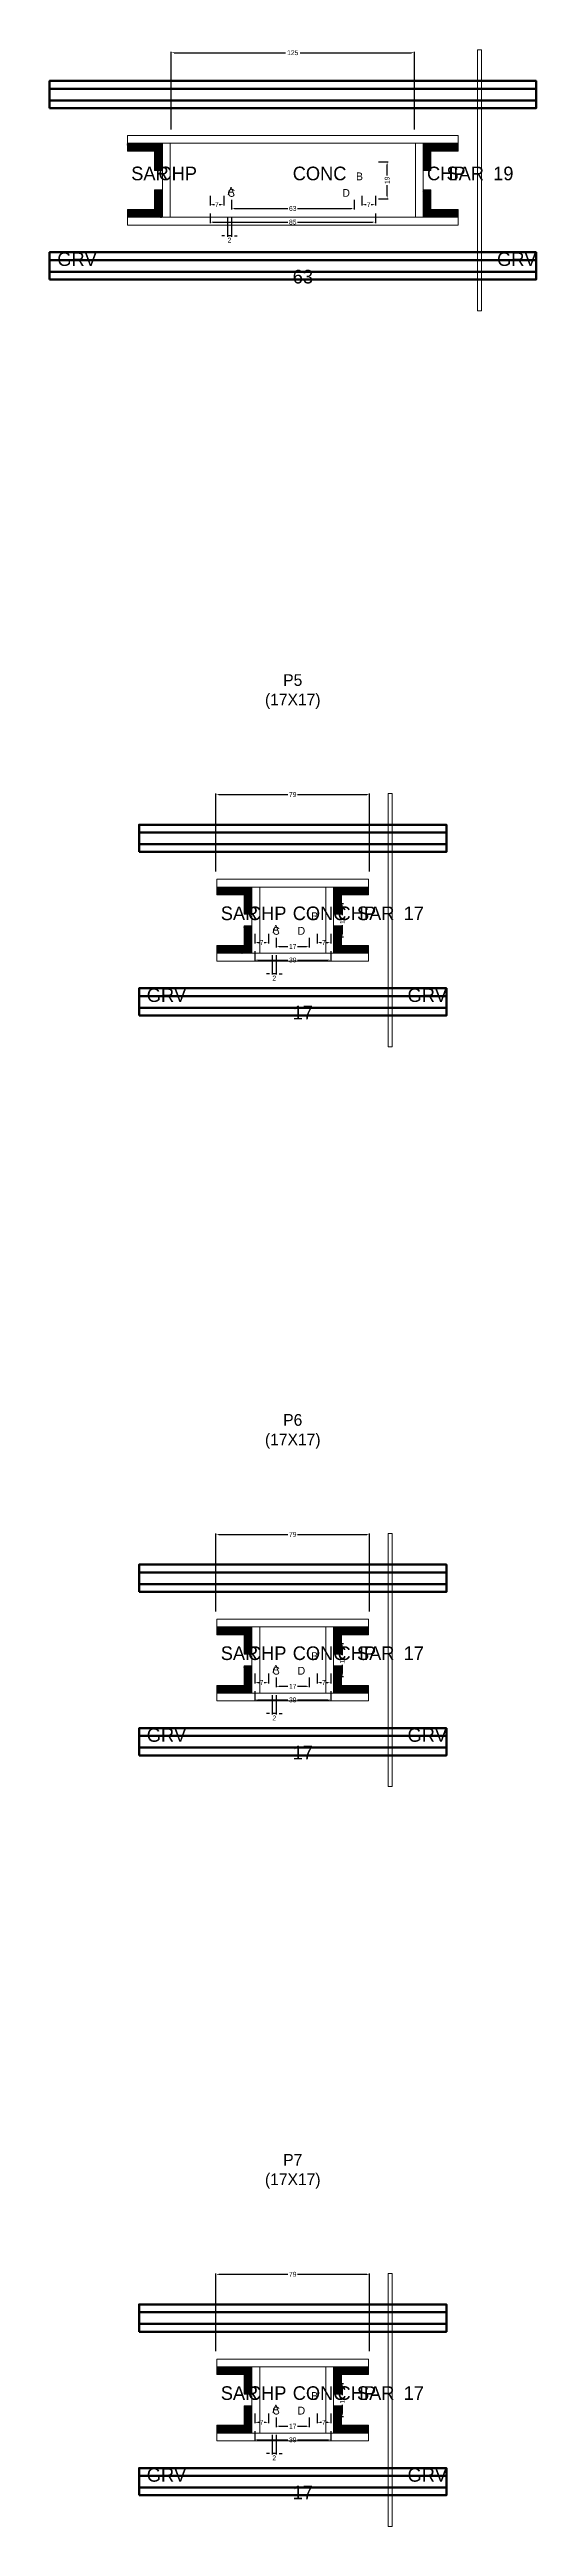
# Model space of a CAD drawing. Header units: centimetres. Extents: x -8500 to 4118, y -39526 to 295.
# Drawn here: x -125 to 125, y -2205 to -933 of the extents above; entities that cross this region are included whole.
import ezdxf

# ---------------------------------------------------------------- set-up
doc = ezdxf.new("R2010")
doc.units = ezdxf.units.CM
for name, color, linetype in [('COTA', 241, 'Continuous'), ('GRAVATA', 224, 'Continuous'), ('Hachura', 251, 'Continuous'), ('NOMENCLATURA', 7, 'Continuous'), ('SARRAFO', 251, 'Continuous'), ('Texto Seção', 7, 'Continuous')]:
    doc.layers.add(name, color=color, linetype=linetype)
doc.dimstyles.new('cotax2', dxfattribs={"dimtxt": 2.5, "dimasz": 1.5, "dimexe": 0.5, "dimexo": 0.5, "dimgap": 0.5, "dimtad": 1, "dimcen": 2.5, "dimazin": 3, "dimtfac": 1, "dimtmove": 0, "dimatfit": 3})

# ---------------------------------------------------------------- blocks, each defined once
blk = doc.blocks.new('_CLOSEDFILLED')
at = {"color": 0, "linetype": 'BYBLOCK'}
blk.add_solid([(-1, 0.16), (0, 0), (-1, -0.16)], dxfattribs=at)
blk = doc.blocks.new('*D92')
for p, q in [((-42.5, -1017), (-42.5, -1022)), ((42.5, -1017), (42.5, -1022)), ((-41, -1021.5), (-2.5, -1021.5)), ((2.5, -1021.5), (41, -1021.5))]:
    blk.add_line(p, q)
at = {"layer": 'Defpoints'}
for p in [(-42.5, -1016.5), (42.5, -1016.5), (-42.5, -1021.5)]:
    blk.add_point(p, dxfattribs=at)
at = {"layer": 'COTA', "xscale": 1.5, "yscale": 1.5, "rotation": 180}
blk.add_blockref('_CLOSEDFILLED', (-42.5, -1021.5), dxfattribs=at)
at = {"layer": 'COTA', "xscale": 1.5, "yscale": 1.5}
blk.add_blockref('_CLOSEDFILLED', (42.5, -1021.5), dxfattribs=at)
at = {"layer": 'COTA', "insert": (0, -1021.5), "char_height": 2.5, "attachment_point": 5}
blk.add_mtext('85', dxfattribs=at)
blk = doc.blocks.new('*D93')
for p, q in [((-31.5, -1010), (-31.5, -1015)), ((-30, -1014.5), (-2.5, -1014.5)), ((2.5, -1014.5), (30, -1014.5)), ((31.5, -1010), (31.5, -1015))]:
    blk.add_line(p, q)
at = {"layer": 'Defpoints'}
for p in [(-31.5, -1009.5), (-31.5, -1014.5), (31.5, -1009.5)]:
    blk.add_point(p, dxfattribs=at)
at = {"layer": 'COTA', "xscale": 1.5, "yscale": 1.5, "rotation": 180}
blk.add_blockref('_CLOSEDFILLED', (-31.5, -1014.5), dxfattribs=at)
at = {"layer": 'COTA', "xscale": 1.5, "yscale": 1.5}
blk.add_blockref('_CLOSEDFILLED', (31.5, -1014.5), dxfattribs=at)
at = {"layer": 'COTA', "insert": (0, -1014.5), "char_height": 2.5, "attachment_point": 5}
blk.add_mtext('63', dxfattribs=at)
blk = doc.blocks.new('*D94')
for p, q in [((44, -990.5), (49, -990.5)), ((48.5, -997.5), (48.5, -992)), ((48.5, -1008), (48.5, -1002.5)), ((44, -1009.5), (49, -1009.5))]:
    blk.add_line(p, q)
at = {"layer": 'Defpoints'}
for p in [(43.5, -990.5), (43.5, -1009.5), (48.5, -1009.5)]:
    blk.add_point(p, dxfattribs=at)
at = {"layer": 'COTA', "xscale": 1.5, "yscale": 1.5}
for p, rotation in [((48.5, -990.5), 90), ((48.5, -1009.5), 270)]:
    blk.add_blockref('_CLOSEDFILLED', p, dxfattribs=dict(at, rotation=rotation))
at = {"layer": 'COTA', "insert": (48.5, -1000), "char_height": 2.5, "attachment_point": 5, "rotation": 90}
blk.add_mtext('19', dxfattribs=at)
blk = doc.blocks.new('*D95')
for p, q in [((-42.5, -1008), (-42.5, -1013)), ((-41, -1012.5), (-40.25, -1012.5)), ((-37.75, -1012.5), (-37, -1012.5)), ((-35.5, -1008), (-35.5, -1013))]:
    blk.add_line(p, q)
at = {"layer": 'Defpoints'}
for p in [(-42.5, -1007.5), (-42.5, -1012.5), (-35.5, -1007.5)]:
    blk.add_point(p, dxfattribs=at)
at = {"layer": 'COTA', "xscale": 1.5, "yscale": 1.5, "rotation": 180}
blk.add_blockref('_CLOSEDFILLED', (-42.5, -1012.5), dxfattribs=at)
at = {"layer": 'COTA', "xscale": 1.5, "yscale": 1.5}
blk.add_blockref('_CLOSEDFILLED', (-35.5, -1012.5), dxfattribs=at)
at = {"layer": 'COTA', "insert": (-39, -1012.5), "char_height": 2.5, "attachment_point": 5}
blk.add_mtext('7', dxfattribs=at)
blk = doc.blocks.new('*D96')
for p, q in [((35.5, -1008), (35.5, -1013)), ((37, -1012.5), (37.75, -1012.5)), ((40.25, -1012.5), (41, -1012.5)), ((42.5, -1008), (42.5, -1013))]:
    blk.add_line(p, q)
at = {"layer": 'Defpoints'}
for p in [(35.5, -1007.5), (35.5, -1012.5), (42.5, -1007.5)]:
    blk.add_point(p, dxfattribs=at)
at = {"layer": 'COTA', "xscale": 1.5, "yscale": 1.5, "rotation": 180}
blk.add_blockref('_CLOSEDFILLED', (35.5, -1012.5), dxfattribs=at)
at = {"layer": 'COTA', "xscale": 1.5, "yscale": 1.5}
blk.add_blockref('_CLOSEDFILLED', (42.5, -1012.5), dxfattribs=at)
at = {"layer": 'COTA', "insert": (39, -1012.5), "char_height": 2.5, "attachment_point": 5}
blk.add_mtext('7', dxfattribs=at)
blk = doc.blocks.new('*D97')
for p, q in [((-62.5, -974), (-62.5, -934)), ((-61, -934.5), (-3.75, -934.5)), ((3.75, -934.5), (61, -934.5)), ((62.5, -974), (62.5, -934))]:
    blk.add_line(p, q)
at = {"layer": 'Defpoints'}
for p in [(-62.5, -934.5), (-62.5, -974.5), (62.5, -974.5)]:
    blk.add_point(p, dxfattribs=at)
at = {"layer": 'COTA', "xscale": 1.5, "yscale": 1.5, "rotation": 180}
blk.add_blockref('_CLOSEDFILLED', (-62.5, -934.5), dxfattribs=at)
at = {"layer": 'COTA', "xscale": 1.5, "yscale": 1.5}
blk.add_blockref('_CLOSEDFILLED', (62.5, -934.5), dxfattribs=at)
at = {"layer": 'COTA', "insert": (0, -934.5), "char_height": 2.5, "attachment_point": 5}
blk.add_mtext('125', dxfattribs=at)
blk = doc.blocks.new('*D118')
for p, q in [((-19.5, -1396), (-19.5, -1401)), ((19.5, -1396), (19.5, -1401)), ((-18, -1400.5), (-2.5, -1400.5)), ((2.5, -1400.5), (18, -1400.5))]:
    blk.add_line(p, q)
at = {"layer": 'Defpoints'}
for p in [(-19.5, -1395.5), (19.5, -1395.5), (-19.5, -1400.5)]:
    blk.add_point(p, dxfattribs=at)
at = {"layer": 'COTA', "xscale": 1.5, "yscale": 1.5, "rotation": 180}
blk.add_blockref('_CLOSEDFILLED', (-19.5, -1400.5), dxfattribs=at)
at = {"layer": 'COTA', "xscale": 1.5, "yscale": 1.5}
blk.add_blockref('_CLOSEDFILLED', (19.5, -1400.5), dxfattribs=at)
at = {"layer": 'COTA', "insert": (0, -1400.5), "char_height": 2.5, "attachment_point": 5}
blk.add_mtext('39', dxfattribs=at)
blk = doc.blocks.new('*D119')
for p, q in [((-8.5, -1389), (-8.5, -1394)), ((-7, -1393.5), (-2.5, -1393.5)), ((2.5, -1393.5), (7, -1393.5)), ((8.5, -1389), (8.5, -1394))]:
    blk.add_line(p, q)
at = {"layer": 'Defpoints'}
for p in [(-8.5, -1388.5), (-8.5, -1393.5), (8.5, -1388.5)]:
    blk.add_point(p, dxfattribs=at)
at = {"layer": 'COTA', "xscale": 1.5, "yscale": 1.5, "rotation": 180}
blk.add_blockref('_CLOSEDFILLED', (-8.5, -1393.5), dxfattribs=at)
at = {"layer": 'COTA', "xscale": 1.5, "yscale": 1.5}
blk.add_blockref('_CLOSEDFILLED', (8.5, -1393.5), dxfattribs=at)
at = {"layer": 'COTA', "insert": (0, -1393.5), "char_height": 2.5, "attachment_point": 5}
blk.add_mtext('17', dxfattribs=at)
blk = doc.blocks.new('*D120')
for p, q in [((21, -1371.5), (26, -1371.5)), ((25.5, -1377.5), (25.5, -1373)), ((25.5, -1387), (25.5, -1382.5)), ((21, -1388.5), (26, -1388.5))]:
    blk.add_line(p, q)
at = {"layer": 'Defpoints'}
for p in [(20.5, -1371.5), (20.5, -1388.5), (25.5, -1388.5)]:
    blk.add_point(p, dxfattribs=at)
at = {"layer": 'COTA', "xscale": 1.5, "yscale": 1.5}
for p, rotation in [((25.5, -1371.5), 90), ((25.5, -1388.5), 270)]:
    blk.add_blockref('_CLOSEDFILLED', p, dxfattribs=dict(at, rotation=rotation))
at = {"layer": 'COTA', "insert": (25.5, -1380), "char_height": 2.5, "attachment_point": 5, "rotation": 90}
blk.add_mtext('17', dxfattribs=at)
blk = doc.blocks.new('*D121')
for p, q in [((-19.5, -1387), (-19.5, -1392)), ((-18, -1391.5), (-17.25, -1391.5)), ((-14.75, -1391.5), (-14, -1391.5)), ((-12.5, -1387), (-12.5, -1392))]:
    blk.add_line(p, q)
at = {"layer": 'Defpoints'}
for p in [(-19.5, -1386.5), (-12.5, -1386.5), (-19.5, -1391.5)]:
    blk.add_point(p, dxfattribs=at)
at = {"layer": 'COTA', "xscale": 1.5, "yscale": 1.5, "rotation": 180}
blk.add_blockref('_CLOSEDFILLED', (-19.5, -1391.5), dxfattribs=at)
at = {"layer": 'COTA', "xscale": 1.5, "yscale": 1.5}
blk.add_blockref('_CLOSEDFILLED', (-12.5, -1391.5), dxfattribs=at)
at = {"layer": 'COTA', "insert": (-16, -1391.5), "char_height": 2.5, "attachment_point": 5}
blk.add_mtext('7', dxfattribs=at)
blk = doc.blocks.new('*D122')
for p, q in [((12.5, -1387), (12.5, -1392)), ((14, -1391.5), (14.75, -1391.5)), ((17.25, -1391.5), (18, -1391.5)), ((19.5, -1387), (19.5, -1392))]:
    blk.add_line(p, q)
at = {"layer": 'Defpoints'}
for p in [(12.5, -1386.5), (19.5, -1386.5), (12.5, -1391.5)]:
    blk.add_point(p, dxfattribs=at)
at = {"layer": 'COTA', "xscale": 1.5, "yscale": 1.5, "rotation": 180}
blk.add_blockref('_CLOSEDFILLED', (12.5, -1391.5), dxfattribs=at)
at = {"layer": 'COTA', "xscale": 1.5, "yscale": 1.5}
blk.add_blockref('_CLOSEDFILLED', (19.5, -1391.5), dxfattribs=at)
at = {"layer": 'COTA', "insert": (16, -1391.5), "char_height": 2.5, "attachment_point": 5}
blk.add_mtext('7', dxfattribs=at)
blk = doc.blocks.new('*D123')
for p, q in [((-39.5, -1355), (-39.5, -1315)), ((-38, -1315.5), (-2.5, -1315.5)), ((2.5, -1315.5), (38, -1315.5)), ((39.5, -1355), (39.5, -1315))]:
    blk.add_line(p, q)
at = {"layer": 'Defpoints'}
for p in [(-39.5, -1315.5), (-39.5, -1355.5), (39.5, -1355.5)]:
    blk.add_point(p, dxfattribs=at)
at = {"layer": 'COTA', "xscale": 1.5, "yscale": 1.5, "rotation": 180}
blk.add_blockref('_CLOSEDFILLED', (-39.5, -1315.5), dxfattribs=at)
at = {"layer": 'COTA', "xscale": 1.5, "yscale": 1.5}
blk.add_blockref('_CLOSEDFILLED', (39.5, -1315.5), dxfattribs=at)
at = {"layer": 'COTA', "insert": (0, -1315.5), "char_height": 2.5, "attachment_point": 5}
blk.add_mtext('79', dxfattribs=at)
blk = doc.blocks.new('*D144')
for p, q in [((-19.5, -1776), (-19.5, -1781)), ((-18, -1780.5), (-2.5, -1780.5)), ((2.5, -1780.5), (18, -1780.5)), ((19.5, -1776), (19.5, -1781))]:
    blk.add_line(p, q)
at = {"layer": 'Defpoints'}
for p in [(-19.5, -1775.5), (-19.5, -1780.5), (19.5, -1775.5)]:
    blk.add_point(p, dxfattribs=at)
at = {"layer": 'COTA', "xscale": 1.5, "yscale": 1.5, "rotation": 180}
blk.add_blockref('_CLOSEDFILLED', (-19.5, -1780.5), dxfattribs=at)
at = {"layer": 'COTA', "xscale": 1.5, "yscale": 1.5}
blk.add_blockref('_CLOSEDFILLED', (19.5, -1780.5), dxfattribs=at)
at = {"layer": 'COTA', "insert": (0, -1780.5), "char_height": 2.5, "attachment_point": 5}
blk.add_mtext('39', dxfattribs=at)
blk = doc.blocks.new('*D145')
for p, q in [((-8.5, -1769), (-8.5, -1774)), ((-7, -1773.5), (-2.5, -1773.5)), ((2.5, -1773.5), (7, -1773.5)), ((8.5, -1769), (8.5, -1774))]:
    blk.add_line(p, q)
at = {"layer": 'Defpoints'}
for p in [(-8.5, -1768.5), (-8.5, -1773.5), (8.5, -1768.5)]:
    blk.add_point(p, dxfattribs=at)
at = {"layer": 'COTA', "xscale": 1.5, "yscale": 1.5, "rotation": 180}
blk.add_blockref('_CLOSEDFILLED', (-8.5, -1773.5), dxfattribs=at)
at = {"layer": 'COTA', "xscale": 1.5, "yscale": 1.5}
blk.add_blockref('_CLOSEDFILLED', (8.5, -1773.5), dxfattribs=at)
at = {"layer": 'COTA', "insert": (0, -1773.5), "char_height": 2.5, "attachment_point": 5}
blk.add_mtext('17', dxfattribs=at)
blk = doc.blocks.new('*D146')
for p, q in [((21, -1751.5), (26, -1751.5)), ((25.5, -1757.5), (25.5, -1753)), ((25.5, -1767), (25.5, -1762.5)), ((21, -1768.5), (26, -1768.5))]:
    blk.add_line(p, q)
at = {"layer": 'Defpoints'}
for p in [(20.5, -1751.5), (20.5, -1768.5), (25.5, -1768.5)]:
    blk.add_point(p, dxfattribs=at)
at = {"layer": 'COTA', "xscale": 1.5, "yscale": 1.5}
for p, rotation in [((25.5, -1751.5), 90), ((25.5, -1768.5), 270)]:
    blk.add_blockref('_CLOSEDFILLED', p, dxfattribs=dict(at, rotation=rotation))
at = {"layer": 'COTA', "insert": (25.5, -1760), "char_height": 2.5, "attachment_point": 5, "rotation": 90}
blk.add_mtext('17', dxfattribs=at)
blk = doc.blocks.new('*D147')
for p, q in [((-19.5, -1767), (-19.5, -1772)), ((-12.5, -1767), (-12.5, -1772)), ((-18, -1771.5), (-17.25, -1771.5)), ((-14.75, -1771.5), (-14, -1771.5))]:
    blk.add_line(p, q)
at = {"layer": 'Defpoints'}
for p in [(-19.5, -1766.5), (-12.5, -1766.5), (-19.5, -1771.5)]:
    blk.add_point(p, dxfattribs=at)
at = {"layer": 'COTA', "xscale": 1.5, "yscale": 1.5, "rotation": 180}
blk.add_blockref('_CLOSEDFILLED', (-19.5, -1771.5), dxfattribs=at)
at = {"layer": 'COTA', "xscale": 1.5, "yscale": 1.5}
blk.add_blockref('_CLOSEDFILLED', (-12.5, -1771.5), dxfattribs=at)
at = {"layer": 'COTA', "insert": (-16, -1771.5), "char_height": 2.5, "attachment_point": 5}
blk.add_mtext('7', dxfattribs=at)
blk = doc.blocks.new('*D148')
for p, q in [((12.5, -1767), (12.5, -1772)), ((19.5, -1767), (19.5, -1772)), ((14, -1771.5), (14.75, -1771.5)), ((17.25, -1771.5), (18, -1771.5))]:
    blk.add_line(p, q)
at = {"layer": 'Defpoints'}
for p in [(12.5, -1766.5), (19.5, -1766.5), (12.5, -1771.5)]:
    blk.add_point(p, dxfattribs=at)
at = {"layer": 'COTA', "xscale": 1.5, "yscale": 1.5, "rotation": 180}
blk.add_blockref('_CLOSEDFILLED', (12.5, -1771.5), dxfattribs=at)
at = {"layer": 'COTA', "xscale": 1.5, "yscale": 1.5}
blk.add_blockref('_CLOSEDFILLED', (19.5, -1771.5), dxfattribs=at)
at = {"layer": 'COTA', "insert": (16, -1771.5), "char_height": 2.5, "attachment_point": 5}
blk.add_mtext('7', dxfattribs=at)
blk = doc.blocks.new('*D149')
for p, q in [((-39.5, -1735), (-39.5, -1695)), ((-38, -1695.5), (-2.5, -1695.5)), ((2.5, -1695.5), (38, -1695.5)), ((39.5, -1735), (39.5, -1695))]:
    blk.add_line(p, q)
at = {"layer": 'Defpoints'}
for p in [(-39.5, -1695.5), (-39.5, -1735.5), (39.5, -1735.5)]:
    blk.add_point(p, dxfattribs=at)
at = {"layer": 'COTA', "xscale": 1.5, "yscale": 1.5, "rotation": 180}
blk.add_blockref('_CLOSEDFILLED', (-39.5, -1695.5), dxfattribs=at)
at = {"layer": 'COTA', "xscale": 1.5, "yscale": 1.5}
blk.add_blockref('_CLOSEDFILLED', (39.5, -1695.5), dxfattribs=at)
at = {"layer": 'COTA', "insert": (0, -1695.5), "char_height": 2.5, "attachment_point": 5}
blk.add_mtext('79', dxfattribs=at)
blk = doc.blocks.new('*D170')
for p, q in [((-19.5, -2156), (-19.5, -2161)), ((-18, -2160.5), (-2.5, -2160.5)), ((2.5, -2160.5), (18, -2160.5)), ((19.5, -2156), (19.5, -2161))]:
    blk.add_line(p, q)
at = {"layer": 'Defpoints'}
for p in [(-19.5, -2155.5), (-19.5, -2160.5), (19.5, -2155.5)]:
    blk.add_point(p, dxfattribs=at)
at = {"layer": 'COTA', "xscale": 1.5, "yscale": 1.5, "rotation": 180}
blk.add_blockref('_CLOSEDFILLED', (-19.5, -2160.5), dxfattribs=at)
at = {"layer": 'COTA', "xscale": 1.5, "yscale": 1.5}
blk.add_blockref('_CLOSEDFILLED', (19.5, -2160.5), dxfattribs=at)
at = {"layer": 'COTA', "insert": (0, -2160.5), "char_height": 2.5, "attachment_point": 5}
blk.add_mtext('39', dxfattribs=at)
blk = doc.blocks.new('*D171')
for p, q in [((-8.5, -2149), (-8.5, -2154)), ((8.5, -2149), (8.5, -2154)), ((-7, -2153.5), (-2.5, -2153.5)), ((2.5, -2153.5), (7, -2153.5))]:
    blk.add_line(p, q)
at = {"layer": 'Defpoints'}
for p in [(-8.5, -2148.5), (8.5, -2148.5), (-8.5, -2153.5)]:
    blk.add_point(p, dxfattribs=at)
at = {"layer": 'COTA', "xscale": 1.5, "yscale": 1.5, "rotation": 180}
blk.add_blockref('_CLOSEDFILLED', (-8.5, -2153.5), dxfattribs=at)
at = {"layer": 'COTA', "xscale": 1.5, "yscale": 1.5}
blk.add_blockref('_CLOSEDFILLED', (8.5, -2153.5), dxfattribs=at)
at = {"layer": 'COTA', "insert": (0, -2153.5), "char_height": 2.5, "attachment_point": 5}
blk.add_mtext('17', dxfattribs=at)
blk = doc.blocks.new('*D172')
for p, q in [((21, -2131.5), (26, -2131.5)), ((25.5, -2137.5), (25.5, -2133)), ((21, -2148.5), (26, -2148.5)), ((25.5, -2147), (25.5, -2142.5))]:
    blk.add_line(p, q)
at = {"layer": 'Defpoints'}
for p in [(20.5, -2131.5), (20.5, -2148.5), (25.5, -2148.5)]:
    blk.add_point(p, dxfattribs=at)
at = {"layer": 'COTA', "xscale": 1.5, "yscale": 1.5}
for p, rotation in [((25.5, -2131.5), 90), ((25.5, -2148.5), 270)]:
    blk.add_blockref('_CLOSEDFILLED', p, dxfattribs=dict(at, rotation=rotation))
at = {"layer": 'COTA', "insert": (25.5, -2140), "char_height": 2.5, "attachment_point": 5, "rotation": 90}
blk.add_mtext('17', dxfattribs=at)
blk = doc.blocks.new('*D173')
for p, q in [((-19.5, -2147), (-19.5, -2152)), ((-12.5, -2147), (-12.5, -2152)), ((-18, -2151.5), (-17.25, -2151.5)), ((-14.75, -2151.5), (-14, -2151.5))]:
    blk.add_line(p, q)
at = {"layer": 'Defpoints'}
for p in [(-19.5, -2146.5), (-12.5, -2146.5), (-19.5, -2151.5)]:
    blk.add_point(p, dxfattribs=at)
at = {"layer": 'COTA', "xscale": 1.5, "yscale": 1.5, "rotation": 180}
blk.add_blockref('_CLOSEDFILLED', (-19.5, -2151.5), dxfattribs=at)
at = {"layer": 'COTA', "xscale": 1.5, "yscale": 1.5}
blk.add_blockref('_CLOSEDFILLED', (-12.5, -2151.5), dxfattribs=at)
at = {"layer": 'COTA', "insert": (-16, -2151.5), "char_height": 2.5, "attachment_point": 5}
blk.add_mtext('7', dxfattribs=at)
blk = doc.blocks.new('*D174')
for p, q in [((12.5, -2147), (12.5, -2152)), ((19.5, -2147), (19.5, -2152)), ((14, -2151.5), (14.75, -2151.5)), ((17.25, -2151.5), (18, -2151.5))]:
    blk.add_line(p, q)
at = {"layer": 'Defpoints'}
for p in [(12.5, -2146.5), (19.5, -2146.5), (12.5, -2151.5)]:
    blk.add_point(p, dxfattribs=at)
at = {"layer": 'COTA', "xscale": 1.5, "yscale": 1.5, "rotation": 180}
blk.add_blockref('_CLOSEDFILLED', (12.5, -2151.5), dxfattribs=at)
at = {"layer": 'COTA', "xscale": 1.5, "yscale": 1.5}
blk.add_blockref('_CLOSEDFILLED', (19.5, -2151.5), dxfattribs=at)
at = {"layer": 'COTA', "insert": (16, -2151.5), "char_height": 2.5, "attachment_point": 5}
blk.add_mtext('7', dxfattribs=at)
blk = doc.blocks.new('*D175')
for p, q in [((-39.5, -2115), (-39.5, -2075)), ((-38, -2075.5), (-2.5, -2075.5)), ((2.5, -2075.5), (38, -2075.5)), ((39.5, -2115), (39.5, -2075))]:
    blk.add_line(p, q)
at = {"layer": 'Defpoints'}
for p in [(-39.5, -2075.5), (-39.5, -2115.5), (39.5, -2115.5)]:
    blk.add_point(p, dxfattribs=at)
at = {"layer": 'COTA', "xscale": 1.5, "yscale": 1.5, "rotation": 180}
blk.add_blockref('_CLOSEDFILLED', (-39.5, -2075.5), dxfattribs=at)
at = {"layer": 'COTA', "xscale": 1.5, "yscale": 1.5}
blk.add_blockref('_CLOSEDFILLED', (39.5, -2075.5), dxfattribs=at)
at = {"layer": 'COTA', "insert": (0, -2075.5), "char_height": 2.5, "attachment_point": 5}
blk.add_mtext('79', dxfattribs=at)

msp = doc.modelspace()

# ---------------------------------------------------------------- hatches: boundary and pattern name
at = {"layer": 'SARRAFO'}
h = msp.add_hatch(dxfattribs=at)
h.set_pattern_fill('SOLID', scale=2)
h.paths.add_polyline_path([(-85, -985), (-71, -985), (-71, -981), (-85, -981)])
h = msp.add_hatch(dxfattribs=at)
h.set_pattern_fill('SOLID', scale=2)
h.paths.add_polyline_path([(-71, -995), (-67, -995), (-67, -981), (-71, -981)])
h = msp.add_hatch(dxfattribs=at)
h.set_pattern_fill('SOLID', scale=2)
h.paths.add_polyline_path([(67, -995), (71, -995), (71, -981), (67, -981)])
h = msp.add_hatch(dxfattribs=at)
h.set_pattern_fill('SOLID', scale=2)
h.paths.add_polyline_path([(71, -985), (85, -985), (85, -981), (71, -981)])
h = msp.add_hatch(dxfattribs=at)
h.set_pattern_fill('SOLID', scale=2)
h.paths.add_polyline_path([(-85, -1019), (-71, -1019), (-71, -1015), (-85, -1015)])
h = msp.add_hatch(dxfattribs=at)
h.set_pattern_fill('SOLID', scale=2)
h.paths.add_polyline_path([(-71, -1019), (-67, -1019), (-67, -1005), (-71, -1005)])
h = msp.add_hatch(dxfattribs=at)
h.set_pattern_fill('SOLID', scale=2)
h.paths.add_polyline_path([(67, -1019), (71, -1019), (71, -1005), (67, -1005)])
h = msp.add_hatch(dxfattribs=at)
h.set_pattern_fill('SOLID', scale=2)
h.paths.add_polyline_path([(71, -1019), (85, -1019), (85, -1015), (71, -1015)])
h = msp.add_hatch(dxfattribs=at)
h.set_pattern_fill('SOLID', scale=2)
h.paths.add_polyline_path([(-39, -1367), (-25, -1367), (-25, -1363), (-39, -1363)])
h = msp.add_hatch(dxfattribs=at)
h.set_pattern_fill('SOLID', scale=2)
h.paths.add_polyline_path([(-25, -1377), (-21, -1377), (-21, -1363), (-25, -1363)])
h = msp.add_hatch(dxfattribs=at)
h.set_pattern_fill('SOLID', scale=2)
h.paths.add_polyline_path([(21, -1377), (25, -1377), (25, -1363), (21, -1363)])
h = msp.add_hatch(dxfattribs=at)
h.set_pattern_fill('SOLID', scale=2)
h.paths.add_polyline_path([(25, -1367), (39, -1367), (39, -1363), (25, -1363)])
h = msp.add_hatch(dxfattribs=at)
h.set_pattern_fill('SOLID', scale=2)
h.paths.add_polyline_path([(-25, -1397), (-21, -1397), (-21, -1383), (-25, -1383)])
h = msp.add_hatch(dxfattribs=at)
h.set_pattern_fill('SOLID', scale=2)
h.paths.add_polyline_path([(21, -1397), (25, -1397), (25, -1383), (21, -1383)])
h = msp.add_hatch(dxfattribs=at)
h.set_pattern_fill('SOLID', scale=2)
h.paths.add_polyline_path([(-39, -1397), (-25, -1397), (-25, -1393), (-39, -1393)])
h = msp.add_hatch(dxfattribs=at)
h.set_pattern_fill('SOLID', scale=2)
h.paths.add_polyline_path([(25, -1397), (39, -1397), (39, -1393), (25, -1393)])
h = msp.add_hatch(dxfattribs=at)
h.set_pattern_fill('SOLID', scale=2)
h.paths.add_polyline_path([(-39, -1747), (-25, -1747), (-25, -1743), (-39, -1743)])
h = msp.add_hatch(dxfattribs=at)
h.set_pattern_fill('SOLID', scale=2)
h.paths.add_polyline_path([(-25, -1757), (-21, -1757), (-21, -1743), (-25, -1743)])
h = msp.add_hatch(dxfattribs=at)
h.set_pattern_fill('SOLID', scale=2)
h.paths.add_polyline_path([(21, -1757), (25, -1757), (25, -1743), (21, -1743)])
h = msp.add_hatch(dxfattribs=at)
h.set_pattern_fill('SOLID', scale=2)
h.paths.add_polyline_path([(25, -1747), (39, -1747), (39, -1743), (25, -1743)])
h = msp.add_hatch(dxfattribs=at)
h.set_pattern_fill('SOLID', scale=2)
h.paths.add_polyline_path([(-25, -1777), (-21, -1777), (-21, -1763), (-25, -1763)])
h = msp.add_hatch(dxfattribs=at)
h.set_pattern_fill('SOLID', scale=2)
h.paths.add_polyline_path([(21, -1777), (25, -1777), (25, -1763), (21, -1763)])
h = msp.add_hatch(dxfattribs=at)
h.set_pattern_fill('SOLID', scale=2)
h.paths.add_polyline_path([(-39, -1777), (-25, -1777), (-25, -1773), (-39, -1773)])
h = msp.add_hatch(dxfattribs=at)
h.set_pattern_fill('SOLID', scale=2)
h.paths.add_polyline_path([(25, -1777), (39, -1777), (39, -1773), (25, -1773)])
h = msp.add_hatch(dxfattribs=at)
h.set_pattern_fill('SOLID', scale=2)
h.paths.add_polyline_path([(-39, -2127), (-25, -2127), (-25, -2123), (-39, -2123)])
h = msp.add_hatch(dxfattribs=at)
h.set_pattern_fill('SOLID', scale=2)
h.paths.add_polyline_path([(-25, -2137), (-21, -2137), (-21, -2123), (-25, -2123)])
h = msp.add_hatch(dxfattribs=at)
h.set_pattern_fill('SOLID', scale=2)
h.paths.add_polyline_path([(21, -2137), (25, -2137), (25, -2123), (21, -2123)])
h = msp.add_hatch(dxfattribs=at)
h.set_pattern_fill('SOLID', scale=2)
h.paths.add_polyline_path([(25, -2127), (39, -2127), (39, -2123), (25, -2123)])
h = msp.add_hatch(dxfattribs=at)
h.set_pattern_fill('SOLID', scale=2)
h.paths.add_polyline_path([(-25, -2157), (-21, -2157), (-21, -2143), (-25, -2143)])
h = msp.add_hatch(dxfattribs=at)
h.set_pattern_fill('SOLID', scale=2)
h.paths.add_polyline_path([(21, -2157), (25, -2157), (25, -2143), (21, -2143)])
h = msp.add_hatch(dxfattribs=at)
h.set_pattern_fill('SOLID', scale=2)
h.paths.add_polyline_path([(-39, -2157), (-25, -2157), (-25, -2153), (-39, -2153)])
h = msp.add_hatch(dxfattribs=at)
h.set_pattern_fill('SOLID', scale=2)
h.paths.add_polyline_path([(25, -2157), (39, -2157), (39, -2153), (25, -2153)])

# ---------------------------------------------------------------- linework, layer by layer
at = {"layer": 'GRAVATA', "lineweight": 50}
for points in [[(-125, -963), (125, -963), (125, -949), (-125, -949)], [(-125, -959), (125, -959), (125, -953), (-125, -953)], [(-125, -1051), (125, -1051), (125, -1037), (-125, -1037)], [(-125, -1047), (125, -1047), (125, -1041), (-125, -1041)], [(-79, -1345), (79, -1345), (79, -1331), (-79, -1331)], [(-79, -1341), (79, -1341), (79, -1335), (-79, -1335)], [(-79, -1429), (79, -1429), (79, -1415), (-79, -1415)], [(-79, -1425), (79, -1425), (79, -1419), (-79, -1419)], [(-79, -1725), (79, -1725), (79, -1711), (-79, -1711)], [(-79, -1721), (79, -1721), (79, -1715), (-79, -1715)], [(-79, -1809), (79, -1809), (79, -1795), (-79, -1795)], [(-79, -1805), (79, -1805), (79, -1799), (-79, -1799)], [(-79, -2105), (79, -2105), (79, -2091), (-79, -2091)], [(-79, -2101), (79, -2101), (79, -2095), (-79, -2095)], [(-79, -2189), (79, -2189), (79, -2175), (-79, -2175)], [(-79, -2185), (79, -2185), (79, -2179), (-79, -2179)]]:
    msp.add_lwpolyline(points, close=True, dxfattribs=at)
at = {"layer": 'Hachura', "lineweight": 13}
for points in [[(95, -1067), (97, -1067), (97, -933), (95, -933)], [(49, -1445), (51, -1445), (51, -1315), (49, -1315)], [(49, -1825), (51, -1825), (51, -1695), (49, -1695)], [(49, -2205), (51, -2205), (51, -2075), (49, -2075)]]:
    msp.add_lwpolyline(points, close=True, dxfattribs=at)
at = {"layer": 'Hachura', "lineweight": 18}
for points in [[(-85, -981), (85, -981), (85, -977), (-85, -977)], [(-67, -1019), (-63, -1019), (-63, -981), (-67, -981)], [(63, -1019), (67, -1019), (67, -981), (63, -981)], [(-85, -1023), (85, -1023), (85, -1019), (-85, -1019)], [(-39, -1363), (39, -1363), (39, -1359), (-39, -1359)], [(-21, -1397), (-17, -1397), (-17, -1363), (-21, -1363)], [(17, -1397), (21, -1397), (21, -1363), (17, -1363)], [(-39, -1401), (39, -1401), (39, -1397), (-39, -1397)], [(-39, -1743), (39, -1743), (39, -1739), (-39, -1739)], [(-21, -1777), (-17, -1777), (-17, -1743), (-21, -1743)], [(17, -1777), (21, -1777), (21, -1743), (17, -1743)], [(-39, -1781), (39, -1781), (39, -1777), (-39, -1777)], [(-39, -2123), (39, -2123), (39, -2119), (-39, -2119)], [(-21, -2157), (-17, -2157), (-17, -2123), (-21, -2123)], [(17, -2157), (21, -2157), (21, -2123), (17, -2123)], [(-39, -2161), (39, -2161), (39, -2157), (-39, -2157)]]:
    msp.add_lwpolyline(points, close=True, dxfattribs=at)
at = {"layer": 'SARRAFO', "lineweight": 13}
for points in [[(-85, -985), (-71, -985), (-71, -981), (-85, -981)], [(-71, -995), (-67, -995), (-67, -981), (-71, -981)], [(67, -995), (71, -995), (71, -981), (67, -981)], [(71, -985), (85, -985), (85, -981), (71, -981)], [(-85, -1019), (-71, -1019), (-71, -1015), (-85, -1015)], [(-71, -1019), (-67, -1019), (-67, -1005), (-71, -1005)], [(67, -1019), (71, -1019), (71, -1005), (67, -1005)], [(71, -1019), (85, -1019), (85, -1015), (71, -1015)], [(-39, -1367), (-25, -1367), (-25, -1363), (-39, -1363)], [(-25, -1377), (-21, -1377), (-21, -1363), (-25, -1363)], [(21, -1377), (25, -1377), (25, -1363), (21, -1363)], [(25, -1367), (39, -1367), (39, -1363), (25, -1363)], [(-25, -1397), (-21, -1397), (-21, -1383), (-25, -1383)], [(21, -1397), (25, -1397), (25, -1383), (21, -1383)], [(-39, -1397), (-25, -1397), (-25, -1393), (-39, -1393)], [(25, -1397), (39, -1397), (39, -1393), (25, -1393)], [(-39, -1747), (-25, -1747), (-25, -1743), (-39, -1743)], [(-25, -1757), (-21, -1757), (-21, -1743), (-25, -1743)], [(21, -1757), (25, -1757), (25, -1743), (21, -1743)], [(25, -1747), (39, -1747), (39, -1743), (25, -1743)], [(-25, -1777), (-21, -1777), (-21, -1763), (-25, -1763)], [(21, -1777), (25, -1777), (25, -1763), (21, -1763)], [(-39, -1777), (-25, -1777), (-25, -1773), (-39, -1773)], [(25, -1777), (39, -1777), (39, -1773), (25, -1773)], [(-39, -2127), (-25, -2127), (-25, -2123), (-39, -2123)], [(-25, -2137), (-21, -2137), (-21, -2123), (-25, -2123)], [(21, -2137), (25, -2137), (25, -2123), (21, -2123)], [(25, -2127), (39, -2127), (39, -2123), (25, -2123)], [(-25, -2157), (-21, -2157), (-21, -2143), (-25, -2143)], [(21, -2157), (25, -2157), (25, -2143), (21, -2143)], [(-39, -2157), (-25, -2157), (-25, -2153), (-39, -2153)], [(25, -2157), (39, -2157), (39, -2153), (25, -2153)]]:
    msp.add_lwpolyline(points, close=True, dxfattribs=at)

# ---------------------------------------------------------------- texts
at = {"layer": 'NOMENCLATURA'}
for s, p in [('A', (-33.5, -1007.5)), ('C', (-33.5, -1008.5)), ('D', (25.5, -1008.5)), ('B', (32.5, -1000)), ('A', (-10.5, -1386.5)), ('C', (-10.5, -1387.5)), ('D', (2.5, -1387.5)), ('B', (9.5, -1380)), ('A', (-10.5, -1766.5)), ('C', (-10.5, -1767.5)), ('D', (2.5, -1767.5)), ('B', (9.5, -1760)), ('B', (9.5, -2140)), ('A', (-10.5, -2146.5)), ('C', (-10.5, -2147.5)), ('D', (2.5, -2147.5))]:
    msp.add_text(s, height=4, dxfattribs=at).set_placement(p)
at = {"layer": 'NOMENCLATURA', "char_height": 6, "attachment_point": 8}
for s, insert in [('P5\\P(17X17)', (0, -1271.5)), ('P6\\P(17X17)', (0, -1651.5)), ('P7\\P(17X17)', (0, -2031.5))]:
    msp.add_mtext(s, dxfattribs=dict(at, insert=insert))
at = {"layer": 'Texto Seção'}
for s, p in [('SAR', (-83, -1000)), ('CHP', (-69, -1000)), ('CONC', (0, -1000)), ('CHP', (69, -1000)), ('SAR', (79, -1000)), ('19', (103, -1000)), ('GRV', (-121, -1044)), ('GRV', (105, -1044)), ('63', (0, -1053)), ('SAR', (-37, -1380)), ('CHP', (-23, -1380)), ('CONC', (0, -1380)), ('CHP', (23, -1380)), ('SAR', (33, -1380)), ('17', (57, -1380)), ('GRV', (-75, -1422)), ('17', (0, -1431)), ('GRV', (59, -1422)), ('SAR', (-37, -1760)), ('CHP', (-23, -1760)), ('CONC', (0, -1760)), ('CHP', (23, -1760)), ('SAR', (33, -1760)), ('17', (57, -1760)), ('GRV', (-75, -1802)), ('17', (0, -1811)), ('GRV', (59, -1802)), ('SAR', (-37, -2140)), ('CHP', (-23, -2140)), ('CONC', (0, -2140)), ('CHP', (23, -2140)), ('SAR', (33, -2140)), ('17', (57, -2140)), ('GRV', (-75, -2182)), ('GRV', (59, -2182)), ('17', (0, -2191))]:
    msp.add_text(s, height=7, dxfattribs=at).set_placement(p)

# ---------------------------------------------------------------- dimensions: what is measured, and where the dimension line sits
at = {"layer": 'COTA'}
for base, p1, p2, picture, middle in [((-62.5, -934.5), (-62.5, -974.5), (62.5, -974.5), '*D97', (0, -934.5)), ((-42.5, -1012.5), (-42.5, -1007.5), (-35.5, -1007.5), '*D95', (-39, -1012.5)), ((-42.5, -1021.5), (-42.5, -1016.5), (42.5, -1016.5), '*D92', (0, -1021.5)), ((-31.5, -1014.5), (-31.5, -1009.5), (31.5, -1009.5), '*D93', (0, -1014.5)), ((35.5, -1012.5), (35.5, -1007.5), (42.5, -1007.5), '*D96', (39, -1012.5)), ((-39.5, -1315.5), (-39.5, -1355.5), (39.5, -1355.5), '*D123', (0, -1315.5)), ((-19.5, -1391.5), (-19.5, -1386.5), (-12.5, -1386.5), '*D121', (-16, -1391.5)), ((12.5, -1391.5), (12.5, -1386.5), (19.5, -1386.5), '*D122', (16, -1391.5)), ((-19.5, -1400.5), (-19.5, -1395.5), (19.5, -1395.5), '*D118', (0, -1400.5)), ((-8.5, -1393.5), (-8.5, -1388.5), (8.5, -1388.5), '*D119', (0, -1393.5)), ((-39.5, -1695.5), (-39.5, -1735.5), (39.5, -1735.5), '*D149', (0, -1695.5)), ((-19.5, -1771.5), (-19.5, -1766.5), (-12.5, -1766.5), '*D147', (-16, -1771.5)), ((12.5, -1771.5), (12.5, -1766.5), (19.5, -1766.5), '*D148', (16, -1771.5)), ((-19.5, -1780.5), (-19.5, -1775.5), (19.5, -1775.5), '*D144', (0, -1780.5)), ((-8.5, -1773.5), (-8.5, -1768.5), (8.5, -1768.5), '*D145', (0, -1773.5)), ((-39.5, -2075.5), (-39.5, -2115.5), (39.5, -2115.5), '*D175', (0, -2075.5)), ((-19.5, -2151.5), (-19.5, -2146.5), (-12.5, -2146.5), '*D173', (-16, -2151.5)), ((-8.5, -2153.5), (-8.5, -2148.5), (8.5, -2148.5), '*D171', (0, -2153.5)), ((12.5, -2151.5), (12.5, -2146.5), (19.5, -2146.5), '*D174', (16, -2151.5)), ((-19.5, -2160.5), (-19.5, -2155.5), (19.5, -2155.5), '*D170', (0, -2160.5))]:
    dim = msp.add_linear_dim(base=base, p1=p1, p2=p2, dimstyle='cotax2', dxfattribs=at)
    dim.commit()
    dim.dimension.update_dxf_attribs({"geometry": picture, "text_midpoint": middle})
for base, p1, p2, picture, middle in [((48.5, -1009.5), (43.5, -1009.5), (43.5, -990.5), '*D94', (48.5, -1000)), ((25.5, -1388.5), (20.5, -1388.5), (20.5, -1371.5), '*D120', (25.5, -1380)), ((25.5, -1768.5), (20.5, -1768.5), (20.5, -1751.5), '*D146', (25.5, -1760)), ((25.5, -2148.5), (20.5, -2148.5), (20.5, -2131.5), '*D172', (25.5, -2140))]:
    dim = msp.add_linear_dim(base=base, p1=p1, p2=p2, angle=90, dimstyle='cotax2', dxfattribs=at)
    dim.commit()
    dim.dimension.update_dxf_attribs({"geometry": picture, "text_midpoint": middle})
for base, p1, p2 in [((-31.5, -1028.5), (-31.5, -1018.5), (-33.5, -1018.5)), ((-8.5, -1407.5), (-8.5, -1397.5), (-10.5, -1397.5)), ((-8.5, -1787.5), (-8.5, -1777.5), (-10.5, -1777.5)), ((-8.5, -2167.5), (-8.5, -2157.5), (-10.5, -2157.5))]:
    msp.add_linear_dim(base=base, p1=p1, p2=p2, dimstyle='cotax2', dxfattribs=at).render()

doc.saveas('drawing.dxf')
